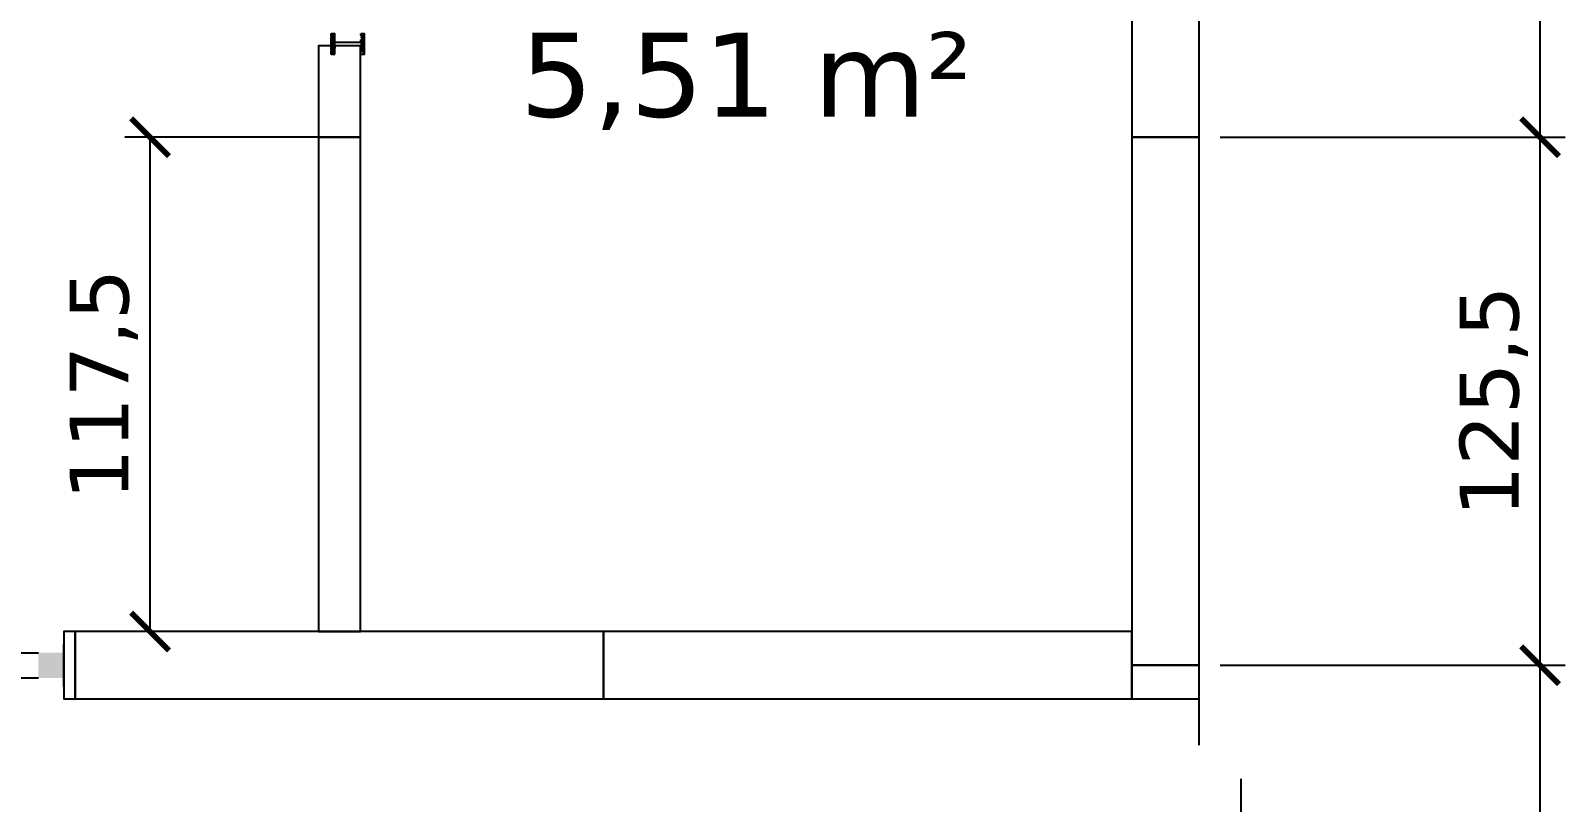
# Model space of a CAD drawing. Header units: centimetres. Extents: x -135 to 5324, y -1304 to 1609.
# Drawn here: x 2345.4 to 2710, y 226.4 to 409.8 of the extents above; entities that cross this region are included whole.
import ezdxf
from ezdxf.enums import TextEntityAlignment as Align

# ---------------------------------------------------------------- set-up
doc = ezdxf.new("R2010")
doc.units = ezdxf.units.CM
doc.linetypes.add('VERANDA_KESIK', pattern=[30, 12, -18])
for name, color, linetype in [('DIS_DUVAR_160', 30, 'Continuous'), ('IC_DUVAR_100', 30, 'Continuous'), ('IC_KAPILAR', 7, 'Continuous'), ('KOSE_PROFIL_160', 8, 'Continuous'), ('ODA_ADLARI', 7, 'Continuous'), ('OLCULER', 7, 'Continuous'), ('OZEL_PANEL_OLCU_CM', 3, 'Continuous'), ('PENCERE', 10, 'Continuous'), ('VERANDA_PROFIL_100', 1, 'VERANDA_KESIK')]:
    doc.layers.add(name, color=color, linetype=linetype)
doc.styles.add('PORTMAN', font='DejaVuSans.ttf')
doc.styles.get("Standard").update_dxf_attribs({"font": 'DejaVuSans.ttf'})
doc.dimstyles.new('PORTMAN', dxfattribs={"dimtxt": 14, "dimasz": 9, "dimexe": 6, "dimexo": 5, "dimgap": 4, "dimtad": 1, "dimtxsty": 'PORTMAN', "dimblk": 'ARCHTICK', "dimcen": 2.5, "dimazin": 3, "dimtfac": 0.5, "dimtmove": 2, "dimatfit": 3})

# ---------------------------------------------------------------- blocks, each defined once
blk = doc.blocks.new('kaynak-pencere-120180')
at = {"layer": 'PENCERE', "color": 1}
for p, q in [((53839.87, 6703.82), (53839.87, 6713.82)), ((53959.87, 6703.82), (53959.87, 6713.82)), ((53845.87, 6711.82), (53953.87, 6711.82)), ((53845.87, 6705.82), (53953.87, 6705.82))]:
    blk.add_line(p, q, dxfattribs=at)
for points in [[(53839.87, 6705.82), (53845.87, 6705.82), (53839.87, 6711.82), (53845.87, 6711.82)], [(53959.87, 6705.82), (53953.87, 6705.82), (53959.87, 6711.82), (53953.87, 6711.82)]]:
    blk.add_solid(points, dxfattribs=at)
at = {"layer": 'PENCERE', "color": 0, "lineweight": 25}
blk.add_text('120/180', height=15.217, dxfattribs=at).set_placement((53854.7, 6686.34))
blk = doc.blocks.new('BOM_P02_PENCERE_1200x1800')
at = {"layer": 'PENCERE'}
blk.add_blockref('kaynak-pencere-120180', (0, 0), dxfattribs=at)
blk = doc.blocks.new('BOM_D10_1255p0_DIS_P02')
for points in [[(0, 122.75), (16, 122.75), (16, 125.5), (0, 125.5)], [(0, 0), (16, 0), (16, 2.75), (0, 2.75)]]:
    blk.add_lwpolyline(points, close=True)
at = {"layer": 'PENCERE', "rotation": 270}
blk.add_blockref('BOM_P02_PENCERE_1200x1800', (-6700.823, 53962.624), dxfattribs=at)
blk = doc.blocks.new('BOM_D09_1255p0_DIS_DOLU')
blk.add_lwpolyline([(0, 0), (16, 0), (16, 125.5), (0, 125.5)], close=True)
blk = doc.blocks.new('BOM_I17_1175p0_IC_DOLU')
blk.add_lwpolyline([(0, 0), (10, 0), (10, 117.5), (0, 117.5)], close=True)
blk = doc.blocks.new('kaynak-ic-kapi')
at = {"color": 133, "linetype": 'Continuous', "lineweight": 25, "true_color": 0x6ec1dd}
for p, q in [((54247.47, 7919.88), (54248.32, 7919.88)), ((54248.32, 7919.59), (54247.47, 7919.59)), ((54248.6, 7919.88), (54248.04, 7919.03)), ((54248.32, 7919.31), (54248.04, 7919.59)), ((54248.32, 7919.88), (54248.32, 7919.59)), ((54248.32, 7919.31), (54248.6, 7919.31)), ((54248.32, 7919.03), (54248.6, 7919.31)), ((54249.16, 7919.03), (54248.6, 7919.88)), ((54248.6, 7919.88), (54248.6, 7919.59)), ((54248.6, 7919.88), (54248.88, 7919.88)), ((54248.6, 7919.59), (54248.88, 7919.03)), ((54249.16, 7919.88), (54248.88, 7919.59)), ((54248.88, 7919.88), (54249.45, 7919.03)), ((54249.73, 7919.59), (54248.88, 7919.59)), ((54249.16, 7919.88), (54249.16, 7919.88)), ((54249.16, 7919.03), (54249.73, 7919.59)), ((54250.01, 7919.88), (54249.45, 7919.03)), ((54250.01, 7919.88), (54249.73, 7919.59)), ((54249.73, 7919.31), (54249.73, 7919.59)), ((54249.73, 7919.31), (54250.01, 7919.31)), ((54249.73, 7919.03), (54250.01, 7919.31)), ((54250.57, 7919.03), (54250.01, 7919.88)), ((54250.01, 7919.88), (54250.01, 7919.88)), ((54250.01, 7919.88), (54250.01, 7919.59)), ((54250.01, 7919.88), (54250.29, 7919.88)), ((54250.01, 7919.59), (54250.29, 7919.03)), ((54250.29, 7919.88), (54250.86, 7919.03)), ((54250.57, 7919.88), (54250.57, 7919.88)), ((54250.57, 7919.88), (54250.57, 7919.59)), ((54251.42, 7919.59), (54250.57, 7919.59)), ((54250.86, 7919.03), (54251.14, 7919.59)), ((54251.7, 7919.88), (54251.14, 7919.03)), ((54251.42, 7919.31), (54251.14, 7919.59)), ((54251.42, 7919.88), (54251.42, 7919.88)), ((54251.42, 7919.88), (54251.42, 7919.59)), ((54251.7, 7919.88), (54251.42, 7919.59)), ((54251.42, 7919.59), (54251.98, 7919.03)), ((54251.42, 7919.31), (54251.7, 7919.31)), ((54251.42, 7919.03), (54251.7, 7919.31)), ((54252.27, 7919.03), (54251.7, 7919.88)), ((54251.7, 7919.88), (54252.27, 7919.88)), ((54251.7, 7919.88), (54251.98, 7919.88)), ((54251.98, 7919.88), (54251.98, 7919.88)), ((54251.98, 7919.88), (54251.98, 7919.59)), ((54251.98, 7919.88), (54252.27, 7919.03)), ((54252.27, 7919.59), (54251.98, 7919.59)), ((54249.16, 7919.03), (54248.88, 7919.03)), ((54249.16, 7919.03), (54249.45, 7919.03)), ((54250.29, 7912.83), (54250.29, 7919.03)), ((54250.57, 7919.03), (54250.57, 7919.03)), ((54250.57, 7919.03), (54250.86, 7919.03)), ((54251.98, 7919.03), (54251.98, 7919.03)), ((54251.98, 7919.03), (54252.27, 7919.03)), ((54252.27, 7919.03), (54252.27, 7919.03)), ((54248.32, 7912.26), (54247.47, 7912.26)), ((54247.47, 7911.98), (54248.32, 7911.98)), ((54248.6, 7911.98), (54248.04, 7912.83)), ((54248.32, 7912.26), (54248.04, 7912.26)), ((54248.32, 7912.83), (54248.6, 7912.26)), ((54248.32, 7912.26), (54248.32, 7911.98)), ((54248.32, 7912.26), (54248.6, 7912.26)), ((54249.16, 7912.83), (54248.6, 7911.98)), ((54248.6, 7912.26), (54248.88, 7912.83)), ((54249.16, 7912.83), (54248.88, 7912.83)), ((54248.88, 7911.98), (54249.45, 7912.83)), ((54249.16, 7911.98), (54248.88, 7912.26)), ((54249.73, 7912.26), (54248.88, 7912.26)), ((54249.16, 7912.83), (54249.45, 7912.83)), ((54249.16, 7912.83), (54249.73, 7912.26)), ((54249.16, 7911.98), (54249.16, 7911.98)), ((54250.01, 7911.98), (54249.45, 7912.83)), ((54249.73, 7912.83), (54250.01, 7912.26)), ((54250.01, 7911.98), (54249.73, 7912.26)), ((54249.73, 7912.26), (54249.73, 7912.26)), ((54249.73, 7912.26), (54250.01, 7912.26)), ((54250.57, 7912.83), (54250.01, 7911.98)), ((54250.01, 7912.26), (54250.29, 7912.83)), ((54250.01, 7911.98), (54250.01, 7912.26)), ((54250.01, 7911.98), (54250.01, 7911.98)), ((54250.01, 7911.98), (54250.29, 7911.98)), ((54250.29, 7911.98), (54250.86, 7912.83)), ((54250.57, 7912.83), (54250.57, 7912.83)), ((54250.57, 7912.83), (54250.86, 7912.83)), ((54250.57, 7911.98), (54250.57, 7912.26)), ((54251.42, 7912.26), (54250.57, 7912.26)), ((54250.57, 7911.98), (54250.57, 7911.98)), ((54250.86, 7912.83), (54251.14, 7912.26)), ((54251.7, 7911.98), (54251.14, 7912.83)), ((54251.42, 7912.26), (54251.14, 7912.26)), ((54251.42, 7912.26), (54251.98, 7912.83)), ((54251.42, 7912.83), (54251.7, 7912.26)), ((54251.42, 7911.98), (54251.42, 7912.26)), ((54251.7, 7911.98), (54251.42, 7912.26)), ((54251.42, 7912.26), (54251.7, 7912.26)), ((54251.42, 7911.98), (54251.42, 7911.98)), ((54252.27, 7912.83), (54251.7, 7911.98)), ((54251.7, 7911.98), (54252.27, 7911.98)), ((54251.7, 7911.98), (54251.98, 7911.98)), ((54251.98, 7912.83), (54251.98, 7912.83)), ((54251.98, 7912.83), (54252.27, 7912.83)), ((54251.98, 7911.98), (54252.27, 7912.83)), ((54251.98, 7911.98), (54251.98, 7912.26)), ((54252.27, 7912.26), (54251.98, 7912.26)), ((54251.98, 7911.98), (54251.98, 7911.98)), ((54252.27, 7912.83), (54252.27, 7912.83))]:
    blk.add_line(p, q, dxfattribs=at)
for points in [[(54247.47, 7919.03), (54247.47, 7919.88), (54252.27, 7919.88), (54252.27, 7919.03)], [(54248.6, 7919.88), (54250.01, 7919.88), (54251.42, 7919.88)], [(54248.6, 7912.26), (54248.6, 7911.98), (54248.88, 7911.98)], [(54248.6, 7911.98), (54250.01, 7911.98), (54251.42, 7911.98)]]:
    blk.add_lwpolyline(points, dxfattribs=at)
blk.add_lwpolyline([(54247.47, 7912.83), (54252.27, 7912.83), (54252.27, 7911.98), (54247.47, 7911.98)], close=True, dxfattribs=at)
blk = doc.blocks.new('BOM_K01_IC_KAPI_ACIKLIK820')
at = {"layer": 'IC_KAPILAR'}
blk.add_blockref('kaynak-ic-kapi', (0, 0), dxfattribs=at)
blk = doc.blocks.new('BOM_I15_1255p0_IC_K01_SAG_UST')
blk.add_lwpolyline([(0, 0), (10, 0), (10, 21.75), (0, 21.75)], close=True)
at = {"layer": 'IC_KAPILAR', "xscale": -1, "rotation": 270}
blk.add_blockref('BOM_K01_IC_KAPI_ACIKLIK820', (-7908.93, -54227.719), dxfattribs=at)
blk = doc.blocks.new('kaynak-pencere-6040')
at = {"layer": 'PENCERE', "color": 1}
for p, q in [((53375.86, 7992.28), (53385.86, 7992.28)), ((53377.86, 7932.28), (53377.86, 7992.28)), ((53383.86, 7932.28), (53383.86, 7992.28)), ((53375.86, 7932.28), (53385.86, 7932.28))]:
    blk.add_line(p, q, dxfattribs=at)
for points in [[(53377.86, 7992.28), (53377.86, 7986.28), (53383.86, 7992.28), (53383.86, 7986.28)], [(53377.86, 7932.28), (53377.86, 7938.28), (53383.86, 7932.28), (53383.86, 7938.28)]]:
    blk.add_solid(points, dxfattribs=at)
at = {"layer": 'PENCERE', "color": 0, "lineweight": 25}
blk.add_text('60/40', height=15.217, rotation=90, dxfattribs=at).set_placement((53373.47, 7935.61))
blk = doc.blocks.new('BOM_P03_PENCERE_600x400')
at = {"layer": 'PENCERE'}
blk.add_blockref('kaynak-pencere-6040', (0, 0), dxfattribs=at)
blk = doc.blocks.new('BOM_D13_1255p0_DIS_P03')
for points in [[(0, 92.75), (16, 92.75), (16, 125.5), (0, 125.5)], [(0, 0), (16, 0), (16, 32.75), (0, 32.75)]]:
    blk.add_lwpolyline(points, close=True)
at = {"layer": 'PENCERE'}
blk.add_blockref('BOM_P03_PENCERE_600x400', (-53372.862, -7899.528), dxfattribs=at)
blk = doc.blocks.new('BOM_B06_DIS_KOSE_160x80')
blk.add_lwpolyline([(0, 0), (16, 0), (16, 8), (0, 8)], close=True)
blk = doc.blocks.new('BOM_V06_VERANDA_YAN_2510p0')
at = {"lineweight": 25}
for p, q in [((0, 0), (0, 251)), ((10, 10), (10, 241))]:
    blk.add_line(p, q, dxfattribs=at)
blk = doc.blocks.new('_ARCHTICK')
at = {"color": 0, "linetype": 'BYBLOCK', "const_width": 0.15}
blk.add_lwpolyline([(-0.5, -0.5), (0.5, 0.5)], dxfattribs=at)

msp = doc.modelspace()

# ---------------------------------------------------------------- block references
at = {"layer": 'DIS_DUVAR_160'}
for name, p, rotation in [('BOM_D13_1255p0_DIS_P03', (2623, 510), 180), ('BOM_D10_1255p0_DIS_P02', (2356, 251), 90), ('BOM_D09_1255p0_DIS_DOLU', (2356, 267), 270), ('BOM_D09_1255p0_DIS_DOLU', (2481.5, 267), 270)]:
    msp.add_blockref(name, p, dxfattribs=dict(at, rotation=rotation))
msp.add_blockref('BOM_D09_1255p0_DIS_DOLU', (2607, 259), dxfattribs=at)
at = {"layer": 'IC_DUVAR_100'}
for name, p in [('BOM_I15_1255p0_IC_K01_SAG_UST', (2413.75, 384.5)), ('BOM_I17_1175p0_IC_DOLU', (2413.75, 267))]:
    msp.add_blockref(name, p, dxfattribs=at)
at = {"layer": 'KOSE_PROFIL_160'}
msp.add_blockref('BOM_B06_DIS_KOSE_160x80', (2607, 251), dxfattribs=at)
at = {"layer": 'VERANDA_PROFIL_100'}
msp.add_blockref('BOM_V06_VERANDA_YAN_2510p0', (2623, 0), dxfattribs=at)

# ---------------------------------------------------------------- texts
at = {"layer": 'ODA_ADLARI', "style": 'PORTMAN'}
msp.add_text('5,51 m²', height=20, dxfattribs=at).set_placement((2515.375, 399.375), align=Align.MIDDLE_CENTER)

# ---------------------------------------------------------------- dimensions: what is measured, and where the dimension line sits
at = {"layer": 'OLCULER'}
for base, p1, p2 in [((2704, 384.5), (2623, 384.5), (2623, 510)), ((2704, 259), (2623, 259), (2623, 384.5)), ((2704, 133.5), (2623, 133.5), (2623, 259))]:
    msp.add_linear_dim(base=base, p1=p1, p2=p2, angle=90, dimstyle='PORTMAN', override={"dimtxt": 14, "dimasz": 9, "dimexe": 6, "dimexo": 5, "dimdec": 2, "dimzin": 8, "dimdsep": 44}, dxfattribs=at).render()
at = {"layer": 'OZEL_PANEL_OLCU_CM'}
msp.add_linear_dim(base=(2373.75, 267), p1=(2423.75, 267), p2=(2423.75, 384.5), angle=90, dimstyle='PORTMAN', override={"dimtxt": 14, "dimasz": 9, "dimexe": 6, "dimexo": 5, "dimdec": 2, "dimzin": 8, "dimdsep": 44}, dxfattribs=at).render()

doc.saveas('drawing.dxf')
